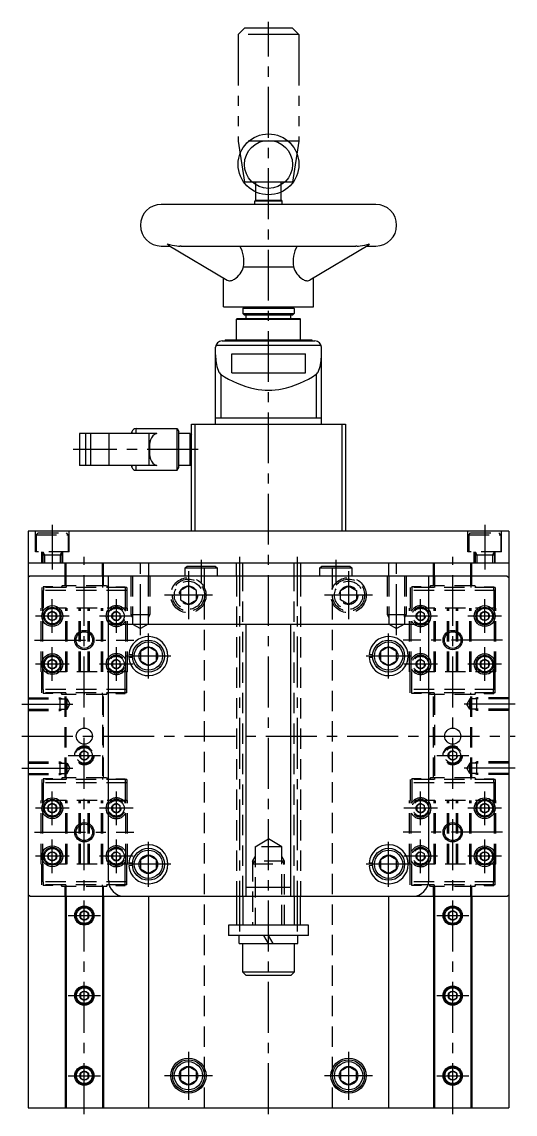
# Model space of a CAD drawing. Extents: x -2 to 500, y -8 to 543.
# Drawn here: x 346.5 to 500.5, y 8 to 349 of the extents above; entities that cross this region are included whole.
import ezdxf

# ---------------------------------------------------------------- set-up
doc = ezdxf.new("R2010")
doc.units = 0
doc.header["$LTSCALE"] = 0.5
for name, pattern in [('CENTER', [50.8, 31.75, -6.35, 6.35, -6.35]), ('DASHED', [19.05, 12.7, -6.35]), ('PHANTOM', [63.5, 31.75, -6.35, 6.35, -6.35, 6.35, -6.35])]:
    doc.linetypes.add(name, pattern=pattern)
for name, color, linetype in [('MSM_CENTER', 1, 'CENTER'), ('MSM_CONTINUOUS', 7, 'CONTINUOUS'), ('MSM_DASHED', 4, 'DASHED'), ('MSM_IMAGINARY', 6, 'PHANTOM'), ('MSM_NARROW', 5, 'CONTINUOUS')]:
    doc.layers.add(name, color=color, linetype=linetype)

msp = doc.modelspace()

# ---------------------------------------------------------------- linework, layer by layer
at = {"layer": 'MSM_CENTER'}
for p, q in [((423.49, 8), (423.49, 349)), ((401.49, 215.5), (362.49, 215.5)), ((355.99, 192), (355.99, 178)), ((490.99, 192), (490.99, 178)), ((365.99, 8), (365.99, 182)), ((383.49, 157.58), (383.49, 182)), ((402.49, 181.1), (402.49, 174)), ((414.49, 65), (414.49, 182)), ((432.49, 65), (432.49, 182)), ((444.49, 181.1), (444.49, 174)), ((463.49, 157.58), (463.49, 182)), ((480.99, 8), (480.99, 182)), ((398.49, 177.5), (398.49, 162.5)), ((448.49, 177.5), (448.49, 162.5)), ((355.99, 158.25), (355.99, 168.75)), ((375.99, 158.25), (375.99, 168.75)), ((405.99, 170), (390.99, 170)), ((455.99, 170), (440.99, 170)), ((470.99, 158.25), (470.99, 168.75)), ((490.99, 158.25), (490.99, 168.75)), ((361.24, 163.5), (350.74, 163.5)), ((381.24, 163.5), (370.74, 163.5)), ((476.24, 163.5), (465.74, 163.5)), ((496.24, 163.5), (485.74, 163.5)), ((385.99, 144), (385.99, 158)), ((460.99, 144), (460.99, 158)), ((350.49, 156), (381.49, 156)), ((355.99, 143.25), (355.99, 153.75)), ((375.99, 143.25), (375.99, 153.75)), ((496.49, 156), (465.49, 156)), ((470.99, 143.25), (470.99, 153.75)), ((490.99, 143.25), (490.99, 153.75)), ((392.99, 151), (378.99, 151)), ((467.99, 151), (453.99, 151)), ((361.24, 148.5), (350.74, 148.5)), ((381.24, 148.5), (370.74, 148.5)), ((476.24, 148.5), (465.74, 148.5)), ((496.24, 148.5), (485.74, 148.5)), ((346.49, 136), (363.52, 136)), ((500.49, 136), (483.45, 136)), ((346.49, 126), (500.49, 126)), ((360.99, 120), (370.99, 120)), ((475.99, 120), (485.99, 120)), ((346.49, 116), (363.52, 116)), ((500.49, 116), (483.45, 116)), ((355.99, 98.25), (355.99, 108.75)), ((375.99, 98.25), (375.99, 108.75)), ((470.99, 98.25), (470.99, 108.75)), ((490.99, 98.25), (490.99, 108.75)), ((361.24, 103.5), (350.74, 103.5)), ((381.24, 103.5), (370.74, 103.5)), ((476.24, 103.5), (465.74, 103.5)), ((496.24, 103.5), (485.74, 103.5)), ((350.49, 96), (381.49, 96)), ((496.49, 96), (465.49, 96)), ((355.99, 83.25), (355.99, 93.75)), ((375.99, 83.25), (375.99, 93.75)), ((385.99, 79), (385.99, 93)), ((460.99, 79), (460.99, 93)), ((470.99, 83.25), (470.99, 93.75)), ((490.99, 83.25), (490.99, 93.75)), ((361.24, 88.5), (350.74, 88.5)), ((381.24, 88.5), (370.74, 88.5)), ((392.99, 86), (378.99, 86)), ((467.99, 86), (453.99, 86)), ((476.24, 88.5), (465.74, 88.5)), ((496.24, 88.5), (485.74, 88.5)), ((360.99, 70), (370.99, 70)), ((475.99, 70), (485.99, 70)), ((360.99, 45), (370.99, 45)), ((475.99, 45), (485.99, 45)), ((398.49, 27.5), (398.49, 12.5)), ((448.49, 27.5), (448.49, 12.5)), ((360.99, 20), (370.99, 20)), ((405.99, 20), (390.99, 20)), ((455.99, 20), (440.99, 20)), ((475.99, 20), (485.99, 20))]:
    msp.add_line(p, q, dxfattribs=at)
at = {"layer": 'MSM_CONTINUOUS'}
for p, q in [((419.49, 293.3), (419.49, 295.88)), ((419.49, 293.3), (427.49, 293.3)), ((427.48, 293.3), (427.48, 295.88)), ((456.99, 292), (389.99, 292)), ((419.24, 292), (419.24, 293.05)), ((427.74, 293.05), (419.24, 293.05)), ((427.73, 292), (427.73, 293.05)), ((389.99, 279), (392.7, 279)), ((392.42, 279.17), (410.62, 268.4)), ((396.21, 279), (396.21, 279.01)), ((396.21, 279), (450.77, 279)), ((454.56, 279.17), (436.36, 268.4)), ((450.77, 279), (450.77, 279.01)), ((454.28, 279), (456.99, 279)), ((415.7, 272.5), (431.28, 272.5)), ((409.49, 260), (409.49, 269.06)), ((437.49, 260), (437.49, 269.06)), ((409.49, 260), (437.49, 260)), ((415.49, 259.5), (415.99, 260)), ((431.49, 259.5), (415.49, 259.5)), ((415.49, 259.5), (415.49, 257.9)), ((431.49, 259.5), (430.99, 260)), ((431.49, 259.5), (431.49, 257.9)), ((413.49, 256.2), (413.69, 256.4)), ((413.49, 256.2), (433.49, 256.2)), ((413.49, 249.7), (413.49, 256.2)), ((413.69, 256.4), (433.29, 256.4)), ((415.49, 257.9), (431.49, 257.9)), ((415.49, 257.9), (415.99, 257.4)), ((430.99, 257.4), (415.99, 257.4)), ((416.49, 256.4), (416.49, 257.4)), ((430.49, 256.4), (430.49, 257.4)), ((431.49, 257.9), (430.99, 257.4)), ((433.49, 256.2), (433.29, 256.4)), ((433.49, 249.7), (433.49, 256.2)), ((408.99, 249.4), (437.99, 249.4)), ((409.99, 249.7), (436.99, 249.7)), ((409.99, 249.7), (409.99, 249.4)), ((436.99, 249.7), (436.99, 249.4)), ((406.99, 223.4), (406.99, 247.4)), ((407.09, 248.02), (439.89, 248.02)), ((439.99, 223.4), (439.99, 247.4)), ((411.99, 239.4), (411.99, 245.4)), ((411.99, 245.4), (434.99, 245.4)), ((434.99, 239.4), (434.99, 245.4)), ((408.56, 239.04), (408.56, 225.4)), ((411.99, 239.4), (434.99, 239.4)), ((438.42, 239.04), (438.42, 225.4)), ((406.99, 225.4), (439.99, 225.4)), ((382.13, 220.5), (382.13, 222)), ((382.13, 222), (394.99, 222)), ((394.99, 209), (394.99, 222)), ((394.99, 222), (395.49, 221.13)), ((399.49, 190), (399.49, 223.4)), ((399.49, 223.4), (447.49, 223.4)), ((400.49, 223.4), (400.49, 190)), ((446.49, 190), (446.49, 223.4)), ((447.49, 223.4), (447.49, 190)), ((388.63, 220.5), (364.49, 220.5)), ((364.49, 220.5), (364.49, 210.5)), ((366.49, 210.5), (366.49, 220.5)), ((368.07, 210.5), (368.07, 220.5)), ((373.71, 210.5), (373.71, 220.5)), ((380.87, 220.5), (380.87, 221.03)), ((386.27, 210.5), (386.27, 220.5)), ((395.49, 209.87), (395.49, 221.13)), ((398.99, 220.5), (395.49, 220.5)), ((398.99, 210.5), (398.99, 220.5)), ((398.99, 220.5), (399.49, 220)), ((388.63, 210.5), (364.49, 210.5)), ((380.87, 209.97), (380.87, 210.5)), ((382.13, 209), (382.13, 210.5)), ((382.13, 209), (394.99, 209)), ((394.99, 209), (395.49, 209.87)), ((398.99, 210.5), (395.49, 210.5)), ((398.99, 210.5), (399.49, 211)), ((498.49, 190), (348.49, 190)), ((348.49, 190), (348.49, 10)), ((498.49, 190), (498.49, 10)), ((498.49, 180), (348.49, 180)), ((359.99, 176), (359.99, 180)), ((360.29, 176), (360.29, 180)), ((371.69, 176), (371.69, 180)), ((371.99, 176), (371.99, 180)), ((385.99, 180), (385.99, 176)), ((397.49, 178.5), (398.09, 179.1)), ((397.49, 178.5), (407.49, 178.5)), ((397.49, 176), (397.49, 178.5)), ((398.09, 179.1), (406.89, 179.1)), ((406.89, 179.1), (407.49, 178.5)), ((407.49, 178.5), (407.49, 176)), ((413.49, 176), (413.49, 180)), ((433.49, 180), (433.49, 176)), ((439.49, 178.5), (440.09, 179.1)), ((439.49, 178.5), (449.49, 178.5)), ((439.49, 176), (439.49, 178.5)), ((440.09, 179.1), (448.89, 179.1)), ((448.89, 179.1), (449.49, 178.5)), ((449.49, 178.5), (449.49, 176)), ((460.99, 180), (460.99, 176)), ((474.99, 176), (474.99, 180)), ((475.29, 176), (475.29, 180)), ((486.69, 176), (486.69, 180)), ((486.99, 176), (486.99, 180)), ((348.99, 176), (348.49, 175.5)), ((497.99, 176), (348.99, 176)), ((373.49, 81), (373.49, 176)), ((473.49, 81), (473.49, 176)), ((497.99, 176), (498.49, 175.5)), ((355.99, 164.93), (354.75, 164.22)), ((354.75, 164.22), (354.75, 162.78)), ((357.23, 164.22), (355.99, 164.93)), ((357.23, 162.78), (357.23, 164.22)), ((490.99, 164.93), (489.75, 164.22)), ((489.75, 164.22), (489.75, 162.78)), ((492.23, 164.22), (490.99, 164.93)), ((492.23, 162.78), (492.23, 164.22)), ((354.75, 162.78), (355.99, 162.06)), ((355.99, 162.06), (357.23, 162.78)), ((373.49, 161), (473.49, 161)), ((416.49, 76), (416.49, 161)), ((430.49, 76), (430.49, 161)), ((489.75, 162.78), (490.99, 162.06)), ((490.99, 162.06), (492.23, 162.78)), ((385.99, 153.89), (383.49, 152.44)), ((388.49, 152.44), (385.99, 153.89)), ((460.99, 153.89), (458.49, 152.44)), ((463.49, 152.44), (460.99, 153.89)), ((381, 151.39), (379.91, 151.48)), ((381, 150.61), (379.91, 150.52)), ((383.49, 152.44), (383.49, 149.56)), ((388.49, 149.56), (388.49, 152.44)), ((456, 151.39), (454.91, 151.48)), ((456, 150.61), (454.91, 150.52)), ((458.49, 152.44), (458.49, 149.56)), ((463.49, 149.56), (463.49, 152.44)), ((355.99, 149.93), (354.75, 149.22)), ((354.75, 149.22), (354.75, 147.78)), ((354.75, 147.78), (355.99, 147.06)), ((357.23, 149.22), (355.99, 149.93)), ((355.99, 147.06), (357.23, 147.78)), ((357.23, 147.78), (357.23, 149.22)), ((383.49, 149.56), (385.99, 148.11)), ((385.99, 148.11), (388.49, 149.56)), ((458.49, 149.56), (460.99, 148.11)), ((460.99, 148.11), (463.49, 149.56)), ((490.99, 149.93), (489.75, 149.22)), ((489.75, 149.22), (489.75, 147.78)), ((489.75, 147.78), (490.99, 147.06)), ((492.23, 149.22), (490.99, 149.93)), ((490.99, 147.06), (492.23, 147.78)), ((492.23, 147.78), (492.23, 149.22)), ((355.99, 104.93), (354.75, 104.22)), ((354.75, 104.22), (354.75, 102.78)), ((354.75, 102.78), (355.99, 102.06)), ((357.23, 104.22), (355.99, 104.93)), ((355.99, 102.06), (357.23, 102.78)), ((357.23, 102.78), (357.23, 104.22)), ((490.99, 104.93), (489.75, 104.22)), ((489.75, 104.22), (489.75, 102.78)), ((489.75, 102.78), (490.99, 102.06)), ((492.23, 104.22), (490.99, 104.93)), ((490.99, 102.06), (492.23, 102.78)), ((492.23, 102.78), (492.23, 104.22)), ((355.99, 89.93), (354.75, 89.22)), ((354.75, 89.22), (354.75, 87.78)), ((357.23, 89.22), (355.99, 89.93)), ((357.23, 87.78), (357.23, 89.22)), ((385.99, 88.89), (383.49, 87.44)), ((388.49, 87.44), (385.99, 88.89)), ((460.99, 88.89), (458.49, 87.44)), ((463.49, 87.44), (460.99, 88.89)), ((490.99, 89.93), (489.75, 89.22)), ((489.75, 89.22), (489.75, 87.78)), ((492.23, 89.22), (490.99, 89.93)), ((492.23, 87.78), (492.23, 89.22)), ((354.75, 87.78), (355.99, 87.06)), ((355.99, 87.06), (357.23, 87.78)), ((381, 86.39), (379.91, 86.48)), ((381, 85.61), (379.91, 85.52)), ((383.49, 87.44), (383.49, 84.56)), ((388.49, 84.56), (388.49, 87.44)), ((456, 86.39), (454.91, 86.48)), ((456, 85.61), (454.91, 85.52)), ((458.49, 87.44), (458.49, 84.56)), ((463.49, 84.56), (463.49, 87.44)), ((489.75, 87.78), (490.99, 87.06)), ((490.99, 87.06), (492.23, 87.78)), ((383.49, 84.56), (385.99, 83.11)), ((385.99, 83.11), (388.49, 84.56)), ((458.49, 84.56), (460.99, 83.11)), ((460.99, 83.11), (463.49, 84.56)), ((416.49, 78.86), (430.49, 78.86)), ((348.99, 76), (348.49, 76.5)), ((348.99, 76), (497.99, 76)), ((359.99, 76), (359.99, 10)), ((360.29, 76), (360.29, 10)), ((371.69, 76), (371.69, 10)), ((371.99, 76), (371.99, 10)), ((378.49, 76), (468.49, 76)), ((385.99, 76), (385.99, 10)), ((413.49, 76), (413.49, 67)), ((433.49, 67), (433.49, 76)), ((460.99, 76), (460.99, 10)), ((474.99, 76), (474.99, 10)), ((475.29, 76), (475.29, 10)), ((486.69, 76), (486.69, 10)), ((486.99, 76), (486.99, 10)), ((497.99, 76), (498.49, 76.5)), ((365.99, 71.43), (364.75, 70.72)), ((364.75, 70.72), (364.75, 69.28)), ((364.75, 69.28), (365.99, 68.56)), ((367.23, 70.72), (365.99, 71.43)), ((365.99, 68.56), (367.23, 69.28)), ((367.23, 69.28), (367.23, 70.72)), ((480.99, 71.43), (479.75, 70.72)), ((479.75, 70.72), (479.75, 69.28)), ((479.75, 69.28), (480.99, 68.56)), ((482.23, 70.72), (480.99, 71.43)), ((480.99, 68.56), (482.23, 69.28)), ((482.23, 69.28), (482.23, 70.72)), ((410.99, 67), (410.99, 63.8)), ((435.99, 67), (410.99, 67)), ((435.99, 63.8), (435.99, 67)), ((435.99, 63.8), (410.99, 63.8)), ((414.29, 61.3), (414.29, 63.8)), ((423.49, 61.3), (422.04, 63.8)), ((424.93, 61.3), (423.49, 63.8)), ((432.69, 61.3), (432.69, 63.8)), ((414.29, 61.3), (432.69, 61.3)), ((415.49, 52.3), (415.49, 61.3)), ((431.49, 61.3), (431.49, 52.3)), ((431.49, 52.3), (415.49, 52.3)), ((416.49, 51.3), (415.49, 52.3)), ((430.49, 51.3), (416.49, 51.3)), ((431.49, 52.3), (430.49, 51.3)), ((365.99, 46.43), (364.75, 45.72)), ((364.75, 45.72), (364.75, 44.28)), ((367.23, 45.72), (365.99, 46.43)), ((367.23, 44.28), (367.23, 45.72)), ((480.99, 46.43), (479.75, 45.72)), ((479.75, 45.72), (479.75, 44.28)), ((482.23, 45.72), (480.99, 46.43)), ((482.23, 44.28), (482.23, 45.72)), ((364.75, 44.28), (365.99, 43.56)), ((365.99, 43.56), (367.23, 44.28)), ((479.75, 44.28), (480.99, 43.56)), ((480.99, 43.56), (482.23, 44.28)), ((365.99, 21.43), (364.75, 20.72)), ((364.75, 20.72), (364.75, 19.28)), ((367.23, 20.72), (365.99, 21.43)), ((367.23, 19.28), (367.23, 20.72)), ((398.49, 22.89), (395.99, 21.44)), ((395.99, 21.44), (395.99, 18.56)), ((400.99, 21.44), (398.49, 22.89)), ((400.99, 18.56), (400.99, 21.44)), ((448.49, 22.89), (445.99, 21.44)), ((445.99, 21.44), (445.99, 18.56)), ((450.99, 21.44), (448.49, 22.89)), ((450.99, 18.56), (450.99, 21.44)), ((480.99, 21.43), (479.75, 20.72)), ((479.75, 20.72), (479.75, 19.28)), ((482.23, 20.72), (480.99, 21.43)), ((482.23, 19.28), (482.23, 20.72)), ((364.75, 19.28), (365.99, 18.56)), ((365.99, 18.56), (367.23, 19.28)), ((395.99, 18.56), (398.49, 17.11)), ((398.49, 17.11), (400.99, 18.56)), ((445.99, 18.56), (448.49, 17.11)), ((448.49, 17.11), (450.99, 18.56)), ((479.75, 19.28), (480.99, 18.56)), ((480.99, 18.56), (482.23, 19.28)), ((348.49, 10), (498.49, 10))]:
    msp.add_line(p, q, dxfattribs=at)
for centre, radius in [((423.49, 304.5), 9.5), ((423.49, 304.5), 7.5), ((355.99, 163.5), 3.25), ((355.99, 163.5), 2.75), ((355.99, 163.5), 2.45), ((355.99, 163.5), 1.44), ((490.99, 163.5), 3.25), ((490.99, 163.5), 2.75), ((490.99, 163.5), 2.45), ((490.99, 163.5), 1.44), ((365.99, 156), 2.59), ((480.99, 156), 2.59), ((385.99, 151), 5), ((385.99, 151), 4.4), ((385.99, 151), 2.89), ((460.99, 151), 5), ((460.99, 151), 4.4), ((460.99, 151), 2.89), ((355.99, 148.5), 3.25), ((355.99, 148.5), 2.75), ((355.99, 148.5), 2.45), ((490.99, 148.5), 3.25), ((490.99, 148.5), 2.75), ((490.99, 148.5), 2.45), ((355.99, 148.5), 1.44), ((490.99, 148.5), 1.44), ((365.99, 126), 2.5), ((480.99, 126), 2.5), ((355.99, 103.5), 3.25), ((355.99, 103.5), 2.75), ((355.99, 103.5), 2.45), ((490.99, 103.5), 3.25), ((490.99, 103.5), 2.75), ((490.99, 103.5), 2.45), ((355.99, 103.5), 1.44), ((490.99, 103.5), 1.44), ((365.99, 96), 2.59), ((480.99, 96), 2.59), ((355.99, 88.5), 3.25), ((355.99, 88.5), 2.75), ((355.99, 88.5), 2.45), ((355.99, 88.5), 1.44), ((385.99, 86), 5), ((385.99, 86), 4.4), ((385.99, 86), 2.89), ((460.99, 86), 5), ((460.99, 86), 4.4), ((460.99, 86), 2.89), ((490.99, 88.5), 3.25), ((490.99, 88.5), 2.75), ((490.99, 88.5), 2.45), ((490.99, 88.5), 1.44), ((365.99, 70), 3), ((365.99, 70), 2.75), ((365.99, 70), 2.45), ((480.99, 70), 3), ((480.99, 70), 2.75), ((480.99, 70), 2.45), ((365.99, 70), 1.44), ((480.99, 70), 1.44), ((365.99, 45), 3), ((365.99, 45), 2.75), ((480.99, 45), 3), ((480.99, 45), 2.75), ((365.99, 45), 2.45), ((365.99, 45), 1.44), ((480.99, 45), 2.45), ((480.99, 45), 1.44), ((398.49, 20), 5.5), ((398.49, 20), 5), ((398.49, 20), 4.4), ((448.49, 20), 5.5), ((448.49, 20), 5), ((448.49, 20), 4.4), ((365.99, 20), 3), ((365.99, 20), 2.75), ((365.99, 20), 2.45), ((365.99, 20), 1.44), ((398.49, 20), 2.89), ((448.49, 20), 2.89), ((480.99, 20), 3), ((480.99, 20), 2.75), ((480.99, 20), 2.45), ((480.99, 20), 1.44)]:
    msp.add_circle(centre, radius, dxfattribs=at)
for centre, radius, start, end in [((419.49, 293.05), 0.25, 90, 180), ((427.49, 293.05), 0.25, 0, 90), ((389.99, 285.5), 6.5, 90, 270), ((456.99, 285.5), 6.5, 270, 90), ((393.67, 280.83), 2.09, 212.4186, 233.0263), ((397.22, 295.91), 17.04, 251.8233, 262.0604), ((449.75, 295.91), 17.04, 277.9396, 288.1767), ((453.3, 280.83), 2.09, 306.9737, 327.5814), ((395.54, 284.15), 5.16, 262.5906, 273.5834), ((396.22, 276.05), 2.96, 91.0762, 97.0687), ((396.17, 278.95), 0.0718, 56.3816, 89.413), ((406.02, 274.1), 9.81, 350.6198, 29.9615), ((440.96, 274.1), 9.81, 150.0385, 189.3802), ((450.81, 278.95), 0.0718, 90.587, 123.6184), ((450.75, 276.05), 2.96, 82.9313, 88.9238), ((451.44, 284.15), 5.16, 266.4166, 277.4094), ((409.34, 274.26), 6.59, 302.3891, 344.5251), ((437.63, 274.26), 6.59, 195.4749, 237.6109), ((411.26, 269.28), 1.09, 233.9452, 270.2468), ((411.39, 269.71), 1.52, 265.4967, 283.0262), ((410.76, 272.2), 4.1, 283.6877, 301.0499), ((436.22, 272.2), 4.1, 238.9501, 256.3123), ((435.59, 269.71), 1.52, 256.9738, 274.5033), ((435.71, 269.28), 1.09, 269.7532, 306.0548), ((408.99, 247.4), 2, 90, 180), ((437.99, 247.4), 2, 0, 90), ((420.61, 244.71), 13.62, 178.5941, 199.2057), ((426.37, 244.71), 13.62, 340.7943, 1.4059), ((410.55, 241.23), 2.98, 199.46, 223.8505), ((409.27, 240.08), 1.26, 226.4943, 235.459), ((425.12, 262.66), 28.85, 234.9582, 258.2707), ((421.85, 262.66), 28.85, 281.7293, 305.0418), ((437.71, 240.08), 1.26, 304.541, 313.5057), ((436.43, 241.23), 2.98, 316.1495, 340.54), ((423.49, 256.64), 22.63, 259.2242, 280.7758), ((382.13, 220.7), 1.3, 90, 165.4299), ((402.13, 215.5), 21.97, 165.4299, 166.8456), ((398.84, 215.5), 12.55, 166.1686, 193.8314), ((389.4, 217.75), 2.86, 105.7066, 164.773), ((389.4, 213.25), 2.86, 195.227, 254.2934), ((402.13, 215.5), 21.97, 193.1544, 194.5701), ((382.13, 210.3), 1.3, 194.5701, 270), ((375.99, 163.5), 3.25, 140.2849, 219.7151), ((375.99, 163.5), 2.75, 155.3801, 204.6199), ((470.99, 163.5), 3.25, 320.2849, 39.7151), ((470.99, 163.5), 2.75, 335.3801, 24.6199), ((385.99, 151), 6.1, 184.5, 175.5), ((460.99, 151), 6.1, 184.5, 175.5), ((375.99, 148.5), 3.25, 140.2849, 219.7151), ((470.99, 148.5), 3.25, 320.2849, 39.7151), ((375.99, 148.5), 2.75, 155.3801, 204.6199), ((470.99, 148.5), 2.75, 335.3801, 24.6199), ((375.99, 103.5), 3.25, 140.2849, 219.7151), ((375.99, 103.5), 2.75, 155.3801, 204.6199), ((470.99, 103.5), 3.25, 320.2849, 39.7151), ((470.99, 103.5), 2.75, 335.3801, 24.6199), ((385.99, 86), 6.1, 184.5, 175.5), ((460.99, 86), 6.1, 184.5, 175.5), ((375.99, 88.5), 3.25, 140.2849, 219.7151), ((375.99, 88.5), 2.75, 155.3801, 204.6199), ((470.99, 88.5), 3.25, 320.2849, 39.7151), ((470.99, 88.5), 2.75, 335.3801, 24.6199), ((378.49, 81), 5, 180, 270), ((468.49, 81), 5, 270, 360)]:
    msp.add_arc(centre, radius, start, end, dxfattribs=at)
at = {"layer": 'MSM_DASHED'}
for p, q in [((350.74, 183.5), (350.74, 190)), ((350.99, 188.9), (351.59, 189.5)), ((350.99, 188.9), (360.99, 188.9)), ((350.99, 188.9), (350.99, 183.5)), ((351.59, 189.5), (360.39, 189.5)), ((360.99, 188.9), (360.39, 189.5)), ((360.99, 188.9), (360.99, 183.5)), ((361.24, 183.5), (361.24, 190)), ((485.74, 183.5), (485.74, 190)), ((485.99, 188.9), (486.59, 189.5)), ((485.99, 188.9), (495.99, 188.9)), ((485.99, 188.9), (485.99, 183.5)), ((486.59, 189.5), (495.39, 189.5)), ((495.99, 188.9), (495.39, 189.5)), ((495.99, 188.9), (495.99, 183.5)), ((496.24, 183.5), (496.24, 190)), ((361.24, 183.5), (350.74, 183.5)), ((352.69, 180), (352.69, 183.5)), ((352.99, 183.5), (353.53, 182.56)), ((352.99, 183.5), (352.99, 180)), ((352.99, 182.56), (358.99, 182.56)), ((353.53, 182.56), (353.53, 180)), ((358.99, 183.5), (358.45, 182.56)), ((358.45, 182.56), (358.45, 180)), ((358.99, 183.5), (358.99, 180)), ((359.29, 180), (359.29, 183.5)), ((496.24, 183.5), (485.74, 183.5)), ((487.69, 180), (487.69, 183.5)), ((487.99, 183.5), (488.53, 182.56)), ((487.99, 183.5), (487.99, 180)), ((487.99, 182.56), (493.99, 182.56)), ((488.53, 182.56), (488.53, 180)), ((493.99, 183.5), (493.45, 182.56)), ((493.45, 182.56), (493.45, 180)), ((493.99, 183.5), (493.99, 180)), ((494.29, 180), (494.29, 183.5)), ((403.49, 10), (403.49, 180)), ((443.49, 10), (443.49, 180)), ((359.99, 172.95), (359.99, 176)), ((360.29, 172.95), (360.29, 176)), ((371.69, 176), (371.69, 172.95)), ((371.99, 172.95), (371.99, 176)), ((380.49, 176), (380.49, 164)), ((381.03, 176), (381.03, 161)), ((385.95, 176), (385.95, 161)), ((386.49, 176), (386.49, 164)), ((413.49, 176), (413.49, 76)), ((415.49, 76), (415.49, 176)), ((431.49, 76), (431.49, 176)), ((433.49, 176), (433.49, 76)), ((460.49, 176), (460.49, 164)), ((461.03, 176), (461.03, 161)), ((465.95, 176), (465.95, 161)), ((466.49, 176), (466.49, 164)), ((474.99, 172.95), (474.99, 176)), ((475.29, 176), (475.29, 172.95)), ((486.69, 172.95), (486.69, 176)), ((486.99, 172.95), (486.99, 176)), ((379.29, 171.45), (352.69, 171.45)), ((352.69, 171.45), (352.69, 165.95)), ((352.74, 172.45), (352.74, 171.45)), ((379.24, 172.45), (352.74, 172.45)), ((356.19, 172.65), (353.19, 172.65)), ((353.19, 172.65), (353.19, 172.45)), ((353.19, 171.45), (353.19, 165.95)), ((353.24, 172.45), (353.24, 171.45)), ((356.19, 172.45), (356.19, 172.65)), ((359.06, 172.95), (358.76, 172.45)), ((372.92, 172.95), (359.06, 172.95)), ((360.36, 172.95), (360.36, 172.45)), ((365.99, 172.45), (365.99, 172.95)), ((371.62, 172.95), (371.62, 172.45)), ((372.92, 172.95), (373.22, 172.45)), ((375.79, 172.65), (378.79, 172.65)), ((375.79, 172.65), (375.79, 172.45)), ((378.74, 172.45), (378.74, 171.45)), ((378.79, 172.45), (378.79, 172.65)), ((378.79, 171.45), (378.79, 165.95)), ((379.24, 172.45), (379.24, 171.45)), ((379.29, 171.45), (379.29, 165.95)), ((398.49, 172.89), (395.99, 171.44)), ((395.99, 171.44), (395.99, 168.56)), ((400.99, 171.44), (398.49, 172.89)), ((400.99, 168.56), (400.99, 171.44)), ((445.99, 171.44), (448.49, 172.89)), ((445.99, 168.56), (445.99, 171.44)), ((448.49, 172.89), (450.99, 171.44)), ((450.99, 171.44), (450.99, 168.56)), ((467.69, 171.45), (467.69, 165.95)), ((494.29, 171.45), (467.69, 171.45)), ((467.74, 172.45), (467.74, 171.45)), ((494.24, 172.45), (467.74, 172.45)), ((471.19, 172.65), (468.19, 172.65)), ((468.19, 172.45), (468.19, 172.65)), ((468.19, 171.45), (468.19, 165.95)), ((468.24, 172.45), (468.24, 171.45)), ((471.19, 172.65), (471.19, 172.45)), ((474.06, 172.95), (473.76, 172.45)), ((487.92, 172.95), (474.06, 172.95)), ((475.36, 172.95), (475.36, 172.45)), ((480.99, 172.45), (480.99, 172.95)), ((486.62, 172.95), (486.62, 172.45)), ((487.92, 172.95), (488.22, 172.45)), ((490.79, 172.65), (493.79, 172.65)), ((490.79, 172.45), (490.79, 172.65)), ((493.74, 172.45), (493.74, 171.45)), ((493.79, 172.65), (493.79, 172.45)), ((493.79, 171.45), (493.79, 165.95)), ((494.24, 172.45), (494.24, 171.45)), ((494.29, 171.45), (494.29, 165.95)), ((395.99, 168.56), (398.49, 167.11)), ((398.49, 167.11), (400.99, 168.56)), ((448.49, 167.11), (445.99, 168.56)), ((450.99, 168.56), (448.49, 167.11)), ((352.49, 146.05), (352.49, 165.95)), ((379.49, 165.95), (352.49, 165.95)), ((352.99, 146.05), (352.99, 165.95)), ((360.19, 146.05), (360.19, 165.95)), ((360.59, 146.05), (360.59, 165.95)), ((364.39, 146.05), (364.39, 165.95)), ((364.79, 146.05), (364.79, 165.95)), ((367.19, 146.05), (367.19, 165.95)), ((367.59, 146.05), (367.59, 165.95)), ((371.39, 146.05), (371.39, 165.95)), ((371.79, 146.05), (371.79, 165.95)), ((375.99, 164.93), (374.75, 164.22)), ((374.75, 164.22), (374.75, 162.78)), ((377.23, 164.22), (375.99, 164.93)), ((377.23, 162.78), (377.23, 164.22)), ((378.99, 146.05), (378.99, 165.95)), ((379.49, 146.05), (379.49, 165.95)), ((380.49, 164), (386.49, 164)), ((380.49, 164), (381.03, 163.06)), ((386.49, 164), (385.95, 163.06)), ((460.49, 164), (466.49, 164)), ((460.49, 164), (461.03, 163.06)), ((466.49, 164), (465.95, 163.06)), ((467.49, 146.05), (467.49, 165.95)), ((494.49, 165.95), (467.49, 165.95)), ((467.99, 146.05), (467.99, 165.95)), ((470.99, 164.93), (469.75, 164.22)), ((469.75, 164.22), (469.75, 162.78)), ((472.23, 164.22), (470.99, 164.93)), ((472.23, 162.78), (472.23, 164.22)), ((475.19, 146.05), (475.19, 165.95)), ((475.59, 146.05), (475.59, 165.95)), ((479.39, 146.05), (479.39, 165.95)), ((479.79, 146.05), (479.79, 165.95)), ((482.19, 146.05), (482.19, 165.95)), ((482.59, 146.05), (482.59, 165.95)), ((486.39, 146.05), (486.39, 165.95)), ((486.79, 146.05), (486.79, 165.95)), ((493.99, 146.05), (493.99, 165.95)), ((494.49, 146.05), (494.49, 165.95)), ((374.75, 162.78), (375.99, 162.06)), ((375.99, 162.06), (377.23, 162.78)), ((381.03, 161), (385.95, 161)), ((381.03, 161), (383.49, 159.58)), ((385.95, 161), (383.49, 159.58)), ((461.03, 161), (465.95, 161)), ((461.03, 161), (463.49, 159.58)), ((465.95, 161), (463.49, 159.58)), ((469.75, 162.78), (470.99, 162.06)), ((470.99, 162.06), (472.23, 162.78)), ((375.99, 149.93), (374.75, 149.22)), ((374.75, 149.22), (374.75, 147.78)), ((374.75, 147.78), (375.99, 147.06)), ((377.23, 149.22), (375.99, 149.93)), ((375.99, 147.06), (377.23, 147.78)), ((377.23, 147.78), (377.23, 149.22)), ((470.99, 149.93), (469.75, 149.22)), ((469.75, 149.22), (469.75, 147.78)), ((469.75, 147.78), (470.99, 147.06)), ((472.23, 149.22), (470.99, 149.93)), ((470.99, 147.06), (472.23, 147.78)), ((472.23, 147.78), (472.23, 149.22)), ((379.49, 146.05), (352.49, 146.05)), ((352.69, 140.55), (352.69, 146.05)), ((353.19, 140.55), (353.19, 146.05)), ((378.79, 140.55), (378.79, 146.05)), ((379.29, 140.55), (379.29, 146.05)), ((494.49, 146.05), (467.49, 146.05)), ((467.69, 140.55), (467.69, 146.05)), ((468.19, 140.55), (468.19, 146.05)), ((493.79, 140.55), (493.79, 146.05)), ((494.29, 140.55), (494.29, 146.05)), ((379.29, 140.55), (352.69, 140.55)), ((352.74, 139.55), (352.74, 140.55)), ((353.24, 139.55), (353.24, 140.55)), ((378.74, 139.55), (378.74, 140.55)), ((379.24, 139.55), (379.24, 140.55)), ((494.29, 140.55), (467.69, 140.55)), ((467.74, 139.55), (467.74, 140.55)), ((468.24, 139.55), (468.24, 140.55)), ((493.74, 139.55), (493.74, 140.55)), ((494.24, 139.55), (494.24, 140.55)), ((348.49, 138), (358.49, 138)), ((348.49, 137.62), (360.59, 137.62)), ((379.24, 139.55), (352.74, 139.55)), ((353.19, 139.55), (353.19, 139.35)), ((356.19, 139.35), (353.19, 139.35)), ((356.19, 139.35), (356.19, 139.55)), ((358.49, 134), (358.49, 138)), ((358.49, 138), (359.14, 137.62)), ((359.06, 139.05), (358.76, 139.55)), ((372.92, 139.05), (359.06, 139.05)), ((359.99, 112.95), (359.99, 139.05)), ((360.29, 112.95), (360.29, 139.05)), ((360.36, 139.05), (360.36, 139.55)), ((360.59, 134.38), (360.59, 137.62)), ((360.59, 137.62), (361.52, 136)), ((365.99, 139.55), (365.99, 139.05)), ((371.62, 139.05), (371.62, 139.55)), ((371.69, 139.05), (371.69, 112.95)), ((371.99, 112.95), (371.99, 139.05)), ((372.92, 139.05), (373.22, 139.55)), ((375.79, 139.55), (375.79, 139.35)), ((375.79, 139.35), (378.79, 139.35)), ((378.79, 139.35), (378.79, 139.55)), ((494.24, 139.55), (467.74, 139.55)), ((468.19, 139.35), (468.19, 139.55)), ((471.19, 139.35), (468.19, 139.35)), ((471.19, 139.55), (471.19, 139.35)), ((474.06, 139.05), (473.76, 139.55)), ((487.92, 139.05), (474.06, 139.05)), ((474.99, 112.95), (474.99, 139.05)), ((475.29, 139.05), (475.29, 112.95)), ((475.36, 139.05), (475.36, 139.55)), ((480.99, 139.55), (480.99, 139.05)), ((486.39, 137.62), (485.45, 136)), ((498.49, 137.62), (486.39, 137.62)), ((486.39, 134.38), (486.39, 137.62)), ((486.62, 139.05), (486.62, 139.55)), ((486.69, 112.95), (486.69, 139.05)), ((486.99, 112.95), (486.99, 139.05)), ((488.49, 138), (487.83, 137.62)), ((487.92, 139.05), (488.22, 139.55)), ((498.49, 138), (488.49, 138)), ((488.49, 134), (488.49, 138)), ((490.79, 139.35), (490.79, 139.55)), ((490.79, 139.35), (493.79, 139.35)), ((493.79, 139.55), (493.79, 139.35)), ((348.49, 134.38), (360.59, 134.38)), ((348.49, 134), (358.49, 134)), ((358.49, 134), (359.14, 134.38)), ((360.59, 134.38), (361.52, 136)), ((486.39, 134.38), (485.45, 136)), ((498.49, 134.38), (486.39, 134.38)), ((488.49, 134), (487.83, 134.38)), ((498.49, 134), (488.49, 134)), ((365.99, 121.43), (364.75, 120.72)), ((364.75, 120.72), (364.75, 119.28)), ((367.23, 120.72), (365.99, 121.43)), ((367.23, 119.28), (367.23, 120.72)), ((480.99, 121.43), (479.75, 120.72)), ((479.75, 120.72), (479.75, 119.28)), ((482.23, 120.72), (480.99, 121.43)), ((482.23, 119.28), (482.23, 120.72)), ((348.49, 118), (358.49, 118)), ((348.49, 117.62), (360.59, 117.62)), ((358.49, 114), (358.49, 118)), ((358.49, 118), (359.14, 117.62)), ((360.59, 114.38), (360.59, 117.62)), ((360.59, 117.62), (361.52, 116)), ((360.59, 114.38), (361.52, 116)), ((364.75, 119.28), (365.99, 118.56)), ((365.99, 118.56), (367.23, 119.28)), ((479.75, 119.28), (480.99, 118.56)), ((480.99, 118.56), (482.23, 119.28)), ((486.39, 117.62), (485.45, 116)), ((486.39, 114.38), (485.45, 116)), ((498.49, 117.62), (486.39, 117.62)), ((486.39, 114.38), (486.39, 117.62)), ((488.49, 118), (487.83, 117.62)), ((498.49, 118), (488.49, 118)), ((488.49, 114), (488.49, 118)), ((348.49, 114.38), (360.59, 114.38)), ((348.49, 114), (358.49, 114)), ((353.19, 112.65), (353.19, 112.45)), ((356.19, 112.65), (353.19, 112.65)), ((356.19, 112.45), (356.19, 112.65)), ((358.49, 114), (359.14, 114.38)), ((359.06, 112.95), (358.76, 112.45)), ((372.92, 112.95), (359.06, 112.95)), ((360.36, 112.95), (360.36, 112.45)), ((365.99, 112.45), (365.99, 112.95)), ((371.62, 112.95), (371.62, 112.45)), ((372.92, 112.95), (373.22, 112.45)), ((375.79, 112.65), (375.79, 112.45)), ((375.79, 112.65), (378.79, 112.65)), ((378.79, 112.45), (378.79, 112.65)), ((471.19, 112.65), (468.19, 112.65)), ((468.19, 112.45), (468.19, 112.65)), ((471.19, 112.65), (471.19, 112.45)), ((474.06, 112.95), (473.76, 112.45)), ((487.92, 112.95), (474.06, 112.95)), ((475.36, 112.95), (475.36, 112.45)), ((480.99, 112.45), (480.99, 112.95)), ((498.49, 114.38), (486.39, 114.38)), ((486.62, 112.95), (486.62, 112.45)), ((488.49, 114), (487.83, 114.38)), ((487.92, 112.95), (488.22, 112.45)), ((498.49, 114), (488.49, 114)), ((490.79, 112.65), (493.79, 112.65)), ((490.79, 112.45), (490.79, 112.65)), ((493.79, 112.65), (493.79, 112.45)), ((352.69, 111.45), (352.69, 105.95)), ((379.29, 111.45), (352.69, 111.45)), ((379.24, 112.45), (352.74, 112.45)), ((352.74, 112.45), (352.74, 111.45)), ((353.19, 111.45), (353.19, 105.95)), ((353.24, 112.45), (353.24, 111.45)), ((378.74, 112.45), (378.74, 111.45)), ((378.79, 111.45), (378.79, 105.95)), ((379.24, 112.45), (379.24, 111.45)), ((379.29, 111.45), (379.29, 105.95)), ((467.69, 111.45), (467.69, 105.95)), ((494.29, 111.45), (467.69, 111.45)), ((494.24, 112.45), (467.74, 112.45)), ((467.74, 112.45), (467.74, 111.45)), ((468.19, 111.45), (468.19, 105.95)), ((468.24, 112.45), (468.24, 111.45)), ((493.74, 112.45), (493.74, 111.45)), ((493.79, 111.45), (493.79, 105.95)), ((494.24, 112.45), (494.24, 111.45)), ((494.29, 111.45), (494.29, 105.95)), ((352.49, 86.05), (352.49, 105.95)), ((379.49, 105.95), (352.49, 105.95)), ((352.99, 86.05), (352.99, 105.95)), ((360.19, 86.05), (360.19, 105.95)), ((360.59, 86.05), (360.59, 105.95)), ((364.39, 86.05), (364.39, 105.95)), ((364.79, 86.05), (364.79, 105.95)), ((367.19, 86.05), (367.19, 105.95)), ((367.59, 86.05), (367.59, 105.95)), ((371.39, 86.05), (371.39, 105.95)), ((371.79, 86.05), (371.79, 105.95)), ((378.99, 86.05), (378.99, 105.95)), ((379.49, 86.05), (379.49, 105.95)), ((467.49, 86.05), (467.49, 105.95)), ((494.49, 105.95), (467.49, 105.95)), ((467.99, 86.05), (467.99, 105.95)), ((475.19, 86.05), (475.19, 105.95)), ((475.59, 86.05), (475.59, 105.95)), ((479.39, 86.05), (479.39, 105.95)), ((479.79, 86.05), (479.79, 105.95)), ((482.19, 86.05), (482.19, 105.95)), ((482.59, 86.05), (482.59, 105.95)), ((486.39, 86.05), (486.39, 105.95)), ((486.79, 86.05), (486.79, 105.95)), ((493.99, 86.05), (493.99, 105.95)), ((494.49, 86.05), (494.49, 105.95)), ((375.99, 104.93), (374.75, 104.22)), ((374.75, 104.22), (374.75, 102.78)), ((374.75, 102.78), (375.99, 102.06)), ((377.23, 104.22), (375.99, 104.93)), ((375.99, 102.06), (377.23, 102.78)), ((377.23, 102.78), (377.23, 104.22)), ((470.99, 104.93), (469.75, 104.22)), ((469.75, 104.22), (469.75, 102.78)), ((469.75, 102.78), (470.99, 102.06)), ((472.23, 104.22), (470.99, 104.93)), ((470.99, 102.06), (472.23, 102.78)), ((472.23, 102.78), (472.23, 104.22)), ((419.3, 91.5), (423.49, 93.92)), ((427.68, 91.5), (423.49, 93.92)), ((375.99, 89.93), (374.75, 89.22)), ((374.75, 89.22), (374.75, 87.78)), ((377.23, 89.22), (375.99, 89.93)), ((377.23, 87.78), (377.23, 89.22)), ((419.3, 91.5), (419.3, 67)), ((427.68, 91.5), (419.3, 91.5)), ((427.68, 67), (427.68, 91.5)), ((470.99, 89.93), (469.75, 89.22)), ((469.75, 89.22), (469.75, 87.78)), ((472.23, 89.22), (470.99, 89.93)), ((472.23, 87.78), (472.23, 89.22)), ((379.49, 86.05), (352.49, 86.05)), ((352.69, 80.55), (352.69, 86.05)), ((353.19, 80.55), (353.19, 86.05)), ((374.75, 87.78), (375.99, 87.06)), ((375.99, 87.06), (377.23, 87.78)), ((378.79, 80.55), (378.79, 86.05)), ((379.29, 80.55), (379.29, 86.05)), ((418.49, 87), (419.3, 88.41)), ((428.49, 87), (418.49, 87)), ((418.49, 87), (418.49, 67)), ((419.3, 87), (418.49, 86.19)), ((418.49, 86.19), (428.49, 86.19)), ((428.49, 87), (427.68, 88.41)), ((428.49, 86.19), (427.68, 87)), ((428.49, 67), (428.49, 87)), ((494.49, 86.05), (467.49, 86.05)), ((467.69, 80.55), (467.69, 86.05)), ((468.19, 80.55), (468.19, 86.05)), ((469.75, 87.78), (470.99, 87.06)), ((470.99, 87.06), (472.23, 87.78)), ((493.79, 80.55), (493.79, 86.05)), ((494.29, 80.55), (494.29, 86.05)), ((379.29, 80.55), (352.69, 80.55)), ((352.74, 79.55), (352.74, 80.55)), ((379.24, 79.55), (352.74, 79.55)), ((353.19, 79.55), (353.19, 79.35)), ((356.19, 79.35), (353.19, 79.35)), ((353.24, 79.55), (353.24, 80.55)), ((356.19, 79.35), (356.19, 79.55)), ((359.06, 79.05), (358.76, 79.55)), ((372.92, 79.05), (359.06, 79.05)), ((359.99, 76), (359.99, 79.05)), ((360.29, 76), (360.29, 79.05)), ((360.36, 79.05), (360.36, 79.55)), ((365.99, 79.55), (365.99, 79.05)), ((371.62, 79.05), (371.62, 79.55)), ((371.69, 79.05), (371.69, 76)), ((371.99, 76), (371.99, 79.05)), ((372.92, 79.05), (373.22, 79.55)), ((375.79, 79.55), (375.79, 79.35)), ((375.79, 79.35), (378.79, 79.35)), ((378.74, 79.55), (378.74, 80.55)), ((378.79, 79.35), (378.79, 79.55)), ((379.24, 79.55), (379.24, 80.55)), ((494.29, 80.55), (467.69, 80.55)), ((467.74, 79.55), (467.74, 80.55)), ((494.24, 79.55), (467.74, 79.55)), ((468.19, 79.35), (468.19, 79.55)), ((471.19, 79.35), (468.19, 79.35)), ((468.24, 79.55), (468.24, 80.55)), ((471.19, 79.55), (471.19, 79.35)), ((474.06, 79.05), (473.76, 79.55)), ((487.92, 79.05), (474.06, 79.05)), ((474.99, 76), (474.99, 79.05)), ((475.29, 79.05), (475.29, 76)), ((475.36, 79.05), (475.36, 79.55)), ((480.99, 79.55), (480.99, 79.05)), ((486.62, 79.05), (486.62, 79.55)), ((486.69, 76), (486.69, 79.05)), ((486.99, 76), (486.99, 79.05)), ((487.92, 79.05), (488.22, 79.55)), ((490.79, 79.35), (490.79, 79.55)), ((490.79, 79.35), (493.79, 79.35)), ((493.74, 79.55), (493.74, 80.55)), ((493.79, 79.55), (493.79, 79.35)), ((494.24, 79.55), (494.24, 80.55))]:
    msp.add_line(p, q, dxfattribs=at)
for centre, radius in [((398.49, 170), 5.5), ((398.49, 170), 5), ((398.49, 170), 4.4), ((448.49, 170), 5.5), ((448.49, 170), 5), ((448.49, 170), 4.4), ((398.49, 170), 2.89), ((448.49, 170), 2.89), ((375.99, 163.5), 2.45), ((375.99, 163.5), 1.44), ((470.99, 163.5), 2.45), ((470.99, 163.5), 1.44), ((375.99, 148.5), 2.45), ((470.99, 148.5), 2.45), ((375.99, 148.5), 1.44), ((470.99, 148.5), 1.44), ((365.99, 120), 3), ((480.99, 120), 3), ((365.99, 120), 2.75), ((365.99, 120), 2.45), ((365.99, 120), 1.44), ((480.99, 120), 2.75), ((480.99, 120), 2.45), ((480.99, 120), 1.44), ((375.99, 103.5), 2.45), ((470.99, 103.5), 2.45), ((375.99, 103.5), 1.44), ((470.99, 103.5), 1.44), ((375.99, 88.5), 2.45), ((375.99, 88.5), 1.44), ((470.99, 88.5), 2.45), ((470.99, 88.5), 1.44)]:
    msp.add_circle(centre, radius, dxfattribs=at)
for centre, radius, start, end in [((375.99, 163.5), 3.25, 219.7151, 140.2849), ((375.99, 163.5), 2.75, 204.6199, 155.3801), ((470.99, 163.5), 3.25, 39.7151, 320.2849), ((470.99, 163.5), 2.75, 24.6199, 335.3801), ((375.99, 148.5), 3.25, 219.7151, 140.2849), ((375.99, 148.5), 2.75, 204.6199, 155.3801), ((470.99, 148.5), 3.25, 39.7151, 320.2849), ((470.99, 148.5), 2.75, 24.6199, 335.3801), ((375.99, 103.5), 3.25, 219.7151, 140.2849), ((375.99, 103.5), 2.75, 204.6199, 155.3801), ((470.99, 103.5), 3.25, 39.7151, 320.2849), ((470.99, 103.5), 2.75, 24.6199, 335.3801), ((375.99, 88.5), 3.25, 219.7151, 140.2849), ((375.99, 88.5), 2.75, 204.6199, 155.3801), ((470.99, 88.5), 3.25, 39.7151, 320.2849), ((470.99, 88.5), 2.75, 24.6199, 335.3801)]:
    msp.add_arc(centre, radius, start, end, dxfattribs=at)
at = {"layer": 'MSM_IMAGINARY'}
for p, q in [((415.99, 347), (413.99, 345)), ((413.99, 345), (413.99, 311.79)), ((432.99, 345), (413.99, 345)), ((430.99, 347), (415.99, 347)), ((430.98, 347), (432.98, 345)), ((432.98, 345), (432.98, 311.79)), ((413.99, 311.79), (415.99, 299)), ((432.99, 311.79), (413.99, 311.79)), ((432.98, 311.79), (430.98, 299)), ((430.99, 299), (415.99, 299)), ((419.49, 295.88), (419.49, 299)), ((427.48, 295.88), (427.48, 299))]:
    msp.add_line(p, q, dxfattribs=at)
at = {"layer": 'MSM_NARROW'}
for p, q in [((415.49, 176), (415.49, 180)), ((431.49, 176), (431.49, 180)), ((415.49, 76), (415.49, 67)), ((431.49, 76), (431.49, 67))]:
    msp.add_line(p, q, dxfattribs=at)
for centre in [(365.99, 156), (480.99, 156), (365.99, 96), (480.99, 96)]:
    msp.add_circle(centre, 3, dxfattribs=at)

doc.saveas('drawing.dxf')
